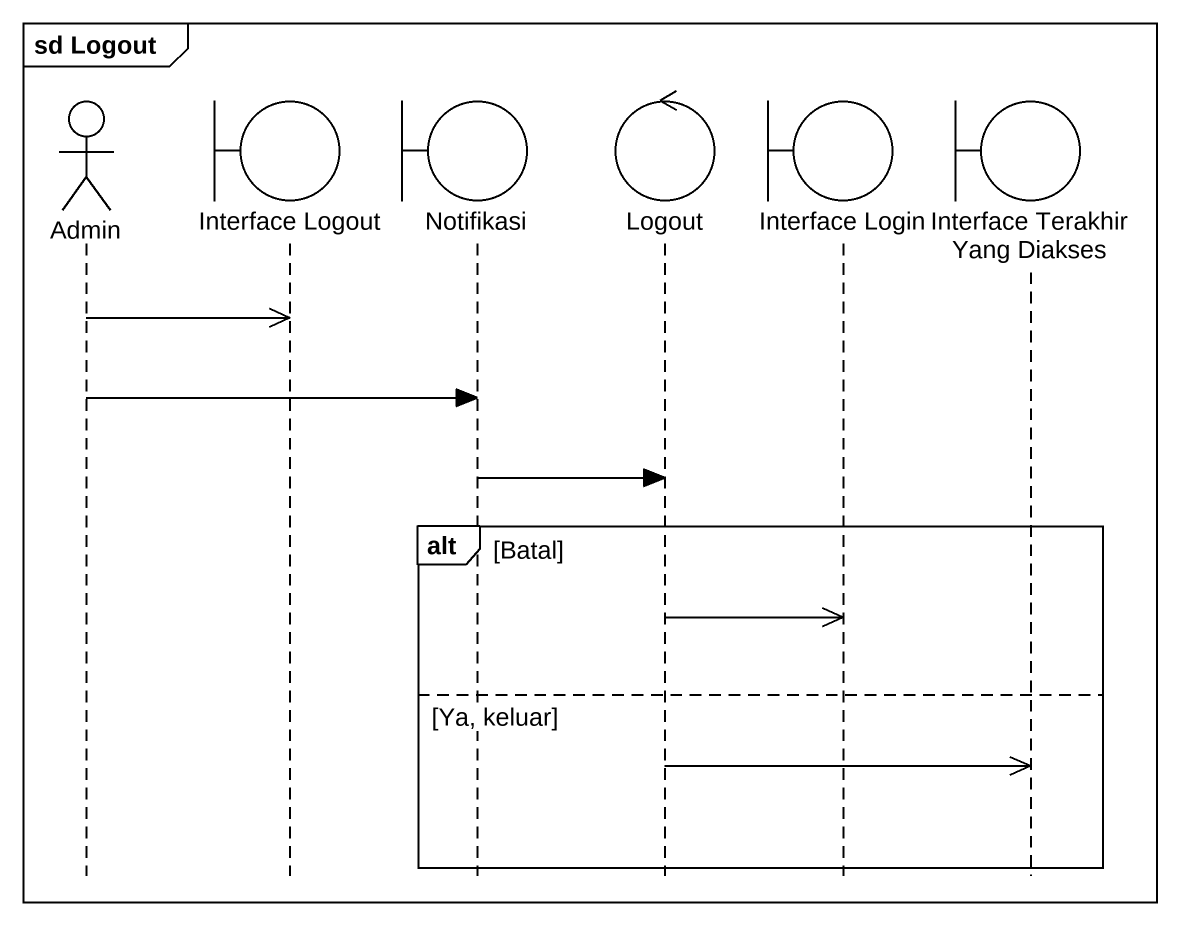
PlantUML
@startuml
mainframe sd Logout
hide footbox
actor Admin
boundary "Interface Logout" as Interface_Logout
boundary Notifikasi
control Logout
boundary "Interface Login" as Interface_Login
boundary "Interface Terakhir Yang Diakses" as Interface_Terakhir_Yang

Admin ->> Interface_Logout
Admin -> Notifikasi
Notifikasi -> Logout
alt Batal
  Logout ->> Interface_Login
else Ya, keluar
  Logout ->> Interface_Terakhir_Yang
end
@enduml
